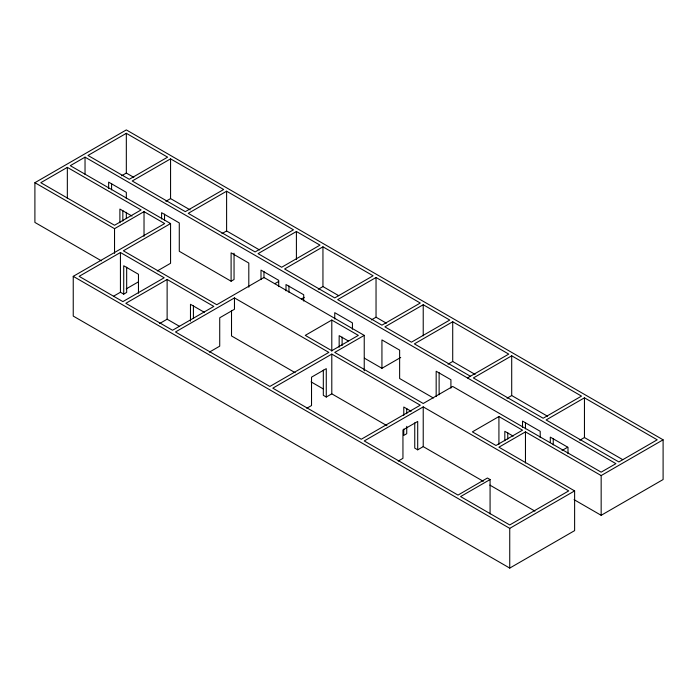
<?xml version="1.0" encoding="UTF-8"?>
<svg xmlns="http://www.w3.org/2000/svg" width="698" height="698" viewBox="0 0 698 698"><rect width="100%" height="100%" fill="white"/><g stroke="black" fill="none" stroke-linecap="round" stroke-linejoin="round"><path stroke-width="1.05" d="M101.419 260.834L34.9 222.426L34.9 182.693L126.329 129.915L663.1 439.81L663.1 479.543L601.161 515.307L574.061 499.655M67.34 167.372L40.798 182.693L114.533 225.262L141.075 209.941L67.34 167.372L67.34 198.511M364.234 370.812L364.234 335.38L334.743 352.403L423.224 403.488L452.714 386.456L601.161 472.162L615.915 463.655L85.034 157.155L70.289 165.67L170.565 223.561L170.565 263.294L157.355 270.92M126.329 133.318L87.992 155.453L129.278 179.29L167.616 157.155L126.329 133.318L126.329 173.052L133.833 177.379M121.653 175.748L126.329 173.052M170.565 158.856L132.227 180.991L185.31 211.642L223.657 189.507L170.565 158.856L170.565 198.59L190.126 209.88M34.9 182.693L114.533 228.674L144.024 211.642L164.667 223.561L73.238 276.347L73.238 316.081L509.741 568.085L574.62 530.628L574.62 490.895L498.922 447.191L525.463 431.87L601.161 475.574L663.1 439.81M165.888 201.286L170.565 198.59M120.431 252.51L79.136 276.347L122.892 301.606L164.178 277.769L120.431 252.51L120.431 292.244L113.861 296.031M170.565 223.561L123.38 250.809L216.773 304.729L263.966 277.481L364.234 335.38M226.606 191.208L188.259 213.344L255.11 251.943L293.457 229.808L226.606 191.208L226.606 230.942L259.56 249.971M126.207 288.902L138.483 281.817M221.929 233.638L226.606 230.942M120.431 292.244L123.721 294.137L126.67 292.436L126.67 267.212M167.127 279.47L125.841 303.307L172.537 330.267L213.824 306.431L167.127 279.47L167.127 319.204L179.264 326.21M296.406 231.509L258.059 253.644L281.66 267.264L319.998 245.129L296.406 231.509L296.406 259.429M161.587 219.006L161.587 212.698L179.281 222.915L179.281 251.297L231.099 281.215L234.048 279.514L234.048 253.234M159.615 323.54L167.127 319.204M234.467 297.915L175.486 331.969L269.864 386.456L328.845 352.403L234.467 297.915L234.467 309.266L219.722 317.782L219.722 346.164L209.365 352.141M322.947 246.83L284.61 268.974L334.743 297.915L373.09 275.78L322.947 246.83L322.947 286.564L338.731 295.682M274.899 283.658L278.633 281.495M301.44 298.98L304.241 297.365M318.271 289.269L322.947 286.564M376.039 277.481L337.692 299.616L381.937 325.163L420.275 303.028L376.039 277.481L376.039 317.215L386.387 323.191M331.794 320.05L305.253 335.38L331.794 350.701L358.336 335.38L331.794 320.05L331.794 351.19M371.345 319.928L376.039 317.215M331.794 354.104L272.813 388.167L361.285 439.243L420.275 405.189L331.794 354.104L331.794 393.838L386.954 425.684M423.224 304.729L384.886 326.865L411.427 342.186L449.765 320.05L423.224 304.729L423.224 335.869M467.459 377.95L508.755 354.104L452.714 321.752L414.376 343.887L470.408 376.248M306.806 408.269L311.526 405.547L311.526 377.164L326.271 368.649L326.271 397.031L323.322 395.33L323.322 370.097M326.271 397.031L331.794 393.838M364.426 358.187L381.937 368.3L400.704 357.463M448.037 364.19L452.714 361.485L475.129 374.425M490.075 479.543L460.584 496.575L509.741 524.948L568.722 490.895L423.224 406.89L364.234 440.953L458.01 495.091L487.422 478.008L490.075 479.543L490.075 513.911M511.704 355.814L473.366 377.95L543.166 418.242L581.504 396.106L511.704 355.814L511.704 395.539L547.546 416.235M398.226 461.055L402.947 458.333L402.947 429.951L417.701 421.435L417.701 449.817L414.752 448.116L414.752 422.883M417.701 449.817L423.224 446.624L483.304 481.306M507.027 398.244L511.704 395.539M498.922 416.54L472.38 431.87L495.973 445.49L522.514 430.169L498.922 416.54L498.922 444.46M584.453 397.816L546.115 419.952L618.864 461.945L657.202 439.81L584.453 397.816L584.453 437.541L622.695 459.624M562.012 450.498L567.622 447.261M579.776 440.246L584.453 437.541M73.238 276.347L509.741 528.36L574.62 490.895M132.001 216.057L119.89 209.068L119.89 222.732M348.241 340.903L339.167 335.659L339.167 347.22M513.205 436.137L504.82 431.303L504.82 440.761M433.362 397.991L399.631 378.517L399.631 350.134L381.937 339.917L381.937 368.3M411.157 411.279L403.784 407.021L403.784 415.432M204.296 312.285L190.475 304.302L190.475 321.124M295.158 372.688L231.518 335.947L231.518 310.723M311.064 381.867L323.235 388.899M489.874 485.101L534.93 511.119M601.161 475.574L601.161 515.307M567.998 453.648L567.998 447.339L550.303 437.123L550.303 442.384M553.252 438.58L553.252 444.879M540.208 437.602L540.208 431.303L522.514 421.086L522.514 427.394M525.463 422.534L525.463 428.842M525.463 431.87L525.463 463.01M509.741 528.36L509.741 568.085M507.769 432.751L507.769 439.059M452.714 321.752L452.714 361.485M450.917 388.158L450.917 379.747L436.171 371.231L436.171 396.455M439.121 372.68L439.121 394.754M423.224 406.89L423.224 446.624M406.733 408.478L406.733 413.731M406.733 426.347L406.733 433.702L403.784 435.404L403.784 429.096M352.438 329.194L352.438 322.895L334.743 312.678L334.743 318.977M342.116 337.108L342.116 345.519M303.7 301.056L303.7 294.748L286.006 284.531L286.006 290.839M288.955 285.988L288.955 292.288M278.711 286.625L278.711 280.326L261.008 270.109L261.008 279.566M263.966 271.557L263.966 277.865M248.802 287.227L248.802 263.05L231.099 252.833L231.099 281.215M193.425 305.75L193.425 318.367M164.536 214.155L164.536 220.463M144.024 211.642L144.024 236.343M138.466 293.195L138.466 274.27L123.721 265.764L123.721 294.137M126.329 198.651L126.329 192.343L108.635 182.126L108.635 188.434M126.329 212.314L126.329 218.622M122.839 210.517L122.839 221.022M114.533 228.674L114.533 253.365M111.584 183.583L111.584 189.882M85.034 157.155L85.034 174.334"/></g></svg>
